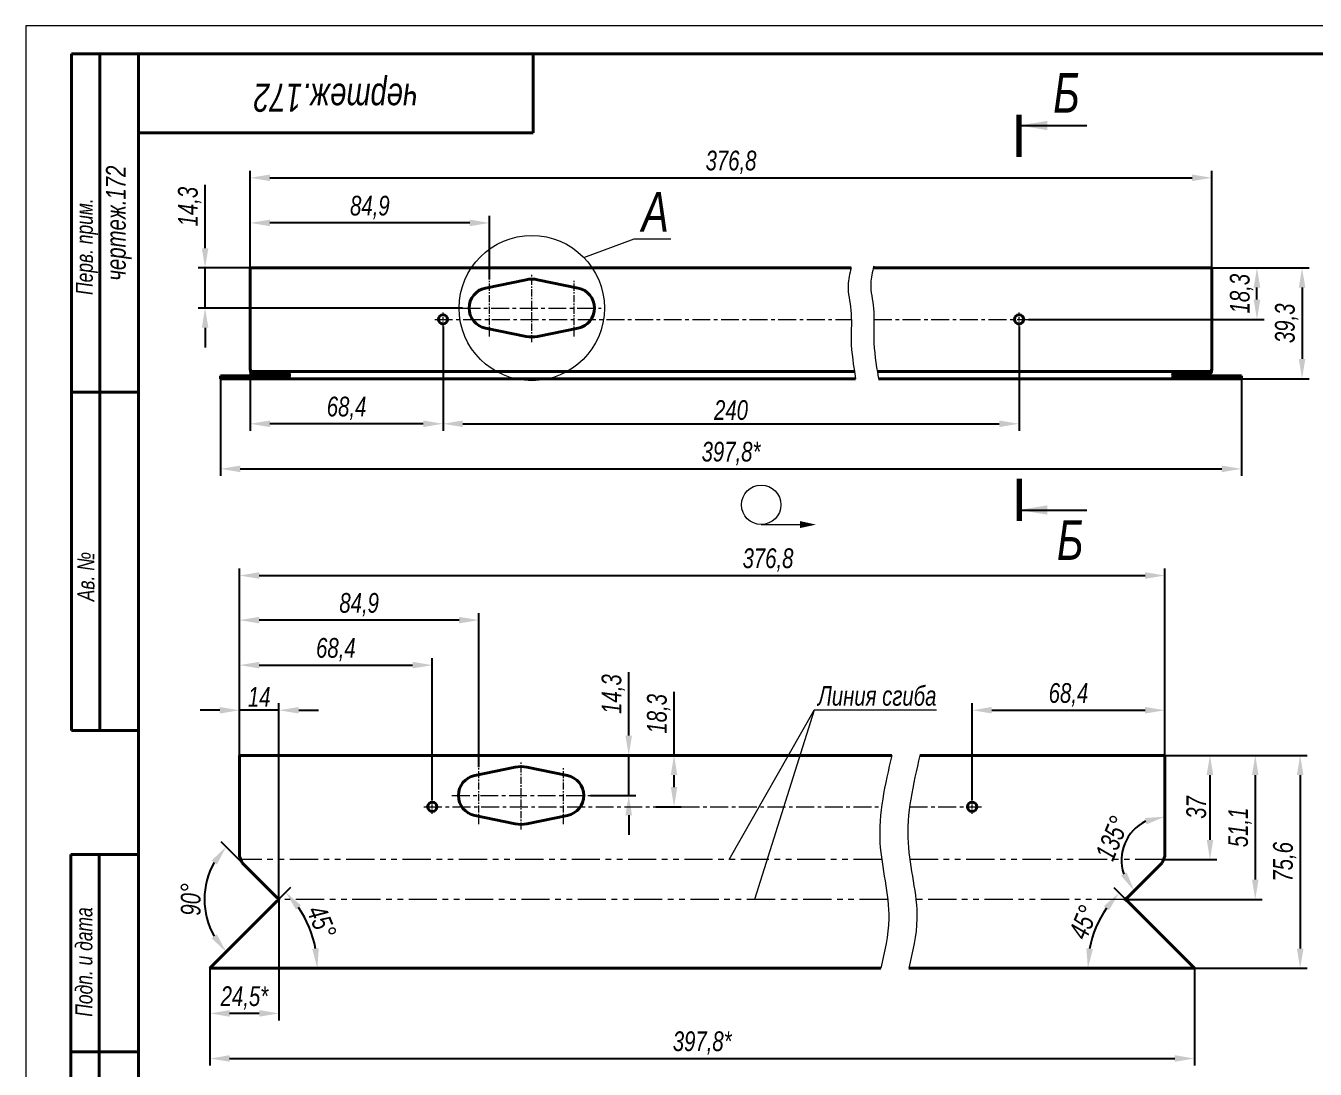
# Model space of a CAD drawing. Header units: millimetres. Extents: x 8428 to 17165, y -24193 to -22478.
# Drawn here: x 8427.6 to 8656.3, y -22663 to -22477.9 of the extents above; entities that cross this region are included whole.
import ezdxf

# ---------------------------------------------------------------- set-up
doc = ezdxf.new("R2010")
doc.units = ezdxf.units.MM
doc.linetypes.add('LT_04', pattern=[20, 10, -2, 2, -2, 2, -2])
doc.linetypes.add('LT_08', pattern=[10.16, 6.35, -1.27, 1.27, -1.27])
for name, color, linetype, lineweight in [('Layer_01', 3, 'Continuous', 13), ('Layer_02', 5, 'LT_04', 13), ('Layer_05', 7, 'Continuous', 40), ('Layer_08', 1, 'Continuous', 15), ('Layer_09', 6, 'Continuous', 15), ('Layer_15', 7, 'Continuous', 40), ('Layer_20', 8, 'Continuous', 20)]:
    doc.layers.add(name, color=color, linetype=linetype, lineweight=lineweight)
doc.styles.add('Style_01', font='ARIALNI.TTF', dxfattribs={"width": 0.9, "height": 3.5})
doc.dimstyles.new('DimStyle_05', dxfattribs={"dimtxt": 3.5, "dimasz": 3.5, "dimexe": 1.25, "dimexo": 0, "dimtad": 1, "dimlfac": 2, "dimtxsty": 'Style_01', "dimcen": 0, "dimazin": 3, "dimtfac": 1, "dimtmove": 0, "dimatfit": 3})

# ---------------------------------------------------------------- blocks, each defined once
blk = doc.blocks.new('Block_146')
at = {"layer": 'Layer_05', "linetype": 'Continuous', "lineweight": 15}
for p, q in [((0, 297.18), (0, 0.18)), ((420, 297.18), (0, 297.18))]:
    blk.add_line(p, q, dxfattribs=at)
at = {"layer": 'Layer_05', "linetype": 'Continuous'}
for p, q in [((415, 292.18), (8.12, 292.18)), ((8.12, 172.18), (8.12, 292.18)), ((13.12, 172.18), (13.12, 292.18)), ((20, 292.18), (20, 5.18)), ((90, 292.18), (90, 278.18)), ((20, 278.18), (90, 278.18)), ((8.12, 232.18), (20, 232.18)), ((8.12, 172.18), (20, 172.18)), ((8, 5.18), (8, 150.18)), ((8, 150.18), (20, 150.18)), ((13, 5.18), (13, 150.18)), ((8, 115.18), (20, 115.18))]:
    blk.add_line(p, q, dxfattribs=at)
at = {"layer": 'Layer_05', "linetype": 'Continuous', "style": 'Style_01', "width": 0.9}
for s, p in [('Перв. прим.', (11.89, 249.43)), ('Ав. №', (12.16, 195.1)), ('Подп. и дата', (11.81, 121.4))]:
    blk.add_text(s, height=3, rotation=90, dxfattribs=at).set_placement(p)
blk = doc.blocks.new('*D1104')
at = {"layer": 'Defpoints', "color": 0, "ltscale": 0.5, "transparency": 16777216}
for p in [(8629.66, -22575.41), (8465.48, -22607.31), (8629.66, -22607.31)]:
    blk.add_point(p, dxfattribs=at)
at = {"layer": 'Layer_08', "color": 0, "lineweight": -2, "ltscale": 0.5, "transparency": 16777216}
for p, q in [((8465.48, -22607.31), (8465.48, -22574.16)), ((8629.66, -22607.31), (8629.66, -22574.16)), ((8468.98, -22575.41), (8626.16, -22575.41))]:
    blk.add_line(p, q, dxfattribs=at)
at = {"layer": 'Layer_08', "color": 0, "ltscale": 0.5, "transparency": 16777216}
for points in [[(8468.98, -22574.82), (8468.98, -22575.99), (8465.48, -22575.41)], [(8626.16, -22574.82), (8626.16, -22575.99), (8629.66, -22575.41)]]:
    blk.add_solid(points, dxfattribs=at)
at = {"layer": 'Layer_08', "color": 0, "ltscale": 0.5, "transparency": 16777216, "insert": (8559.25, -22572.67), "char_height": 3.5, "attachment_point": 5, "style": 'Style_01'}
blk.add_mtext('376,8', dxfattribs=at)
blk = doc.blocks.new('*D1105')
at = {"layer": 'Defpoints', "color": 0, "ltscale": 0.5, "transparency": 16777216}
for p in [(8465.48, -22583.33), (8507.94, -22609.38), (8465.48, -22609.96)]:
    blk.add_point(p, dxfattribs=at)
at = {"layer": 'Layer_08', "color": 0, "lineweight": -2, "ltscale": 0.5, "transparency": 16777216}
for p, q in [((8465.48, -22609.96), (8465.48, -22582.08)), ((8504.44, -22583.33), (8468.98, -22583.33)), ((8507.94, -22609.38), (8507.94, -22582.08))]:
    blk.add_line(p, q, dxfattribs=at)
at = {"layer": 'Layer_08', "color": 0, "ltscale": 0.5, "transparency": 16777216}
for points in [[(8468.98, -22582.74), (8468.98, -22583.91), (8465.48, -22583.33)], [(8504.44, -22582.74), (8504.44, -22583.91), (8507.94, -22583.33)]]:
    blk.add_solid(points, dxfattribs=at)
at = {"layer": 'Layer_08', "color": 0, "ltscale": 0.5, "transparency": 16777216, "insert": (8486.71, -22580.59), "char_height": 3.5, "attachment_point": 5, "style": 'Style_01'}
blk.add_mtext('84,9', dxfattribs=at)
blk = doc.blocks.new('*D1106')
at = {"layer": 'Defpoints', "color": 0, "ltscale": 0.5, "transparency": 16777216}
for p in [(8502.63, -22607.31), (8534.54, -22607.31), (8527.73, -22614.43)]:
    blk.add_point(p, dxfattribs=at)
at = {"layer": 'Layer_08', "color": 0, "lineweight": -2, "ltscale": 0.5, "transparency": 16777216}
for p, q in [((8534.54, -22603.81), (8534.54, -22592.57)), ((8502.63, -22607.31), (8535.79, -22607.31)), ((8534.54, -22614.43), (8534.54, -22607.31)), ((8527.73, -22614.43), (8535.79, -22614.43)), ((8534.54, -22617.93), (8534.54, -22621.43))]:
    blk.add_line(p, q, dxfattribs=at)
at = {"layer": 'Layer_08', "color": 0, "ltscale": 0.5, "transparency": 16777216}
for points in [[(8533.95, -22603.81), (8535.12, -22603.81), (8534.54, -22607.31)], [(8533.95, -22617.93), (8535.12, -22617.93), (8534.54, -22614.43)]]:
    blk.add_solid(points, dxfattribs=at)
at = {"layer": 'Layer_08', "color": 0, "ltscale": 0.5, "transparency": 16777216, "insert": (8531.8, -22596.44), "char_height": 3.5, "attachment_point": 5, "rotation": 90, "style": 'Style_01'}
blk.add_mtext('14,3', dxfattribs=at)
blk = doc.blocks.new('*D1107')
at = {"layer": 'Defpoints', "color": 0, "ltscale": 0.5, "transparency": 16777216}
for p in [(8472.48, -22632.86), (8460.23, -22645.09), (8460.23, -22653.09)]:
    blk.add_point(p, dxfattribs=at)
at = {"layer": 'Layer_08', "color": 0, "lineweight": -2, "ltscale": 0.5, "transparency": 16777216}
for p, q in [((8472.48, -22632.86), (8472.48, -22654.34)), ((8460.23, -22645.09), (8460.23, -22654.34)), ((8468.98, -22653.09), (8463.73, -22653.09))]:
    blk.add_line(p, q, dxfattribs=at)
at = {"layer": 'Layer_08', "color": 0, "ltscale": 0.5, "transparency": 16777216}
for points in [[(8463.73, -22652.5), (8463.73, -22653.67), (8460.23, -22653.09)], [(8468.98, -22652.5), (8468.98, -22653.67), (8472.48, -22653.09)]]:
    blk.add_solid(points, dxfattribs=at)
at = {"layer": 'Layer_08', "color": 0, "ltscale": 0.5, "transparency": 16777216, "insert": (8466.35, -22650.35), "char_height": 3.5, "attachment_point": 5, "style": 'Style_01'}
blk.add_mtext('24,5*', dxfattribs=at)
blk = doc.blocks.new('*D1108')
at = {"layer": 'Defpoints', "color": 0, "ltscale": 0.5, "transparency": 16777216}
for p in [(8460.23, -22645.09), (8634.91, -22645.09), (8634.91, -22661.09)]:
    blk.add_point(p, dxfattribs=at)
at = {"layer": 'Layer_08', "color": 0, "lineweight": -2, "ltscale": 0.5, "transparency": 16777216}
for p, q in [((8460.23, -22645.09), (8460.23, -22662.34)), ((8634.91, -22645.09), (8634.91, -22662.34)), ((8463.73, -22661.09), (8631.41, -22661.09))]:
    blk.add_line(p, q, dxfattribs=at)
at = {"layer": 'Layer_08', "color": 0, "ltscale": 0.5, "transparency": 16777216}
for points in [[(8463.73, -22660.5), (8463.73, -22661.67), (8460.23, -22661.09)], [(8631.41, -22660.5), (8631.41, -22661.67), (8634.91, -22661.09)]]:
    blk.add_solid(points, dxfattribs=at)
at = {"layer": 'Layer_08', "color": 0, "ltscale": 0.5, "transparency": 16777216, "insert": (8547.57, -22658.35), "char_height": 3.5, "attachment_point": 5, "style": 'Style_01'}
blk.add_mtext('397,8*', dxfattribs=at)
blk = doc.blocks.new('*D1109')
at = {"layer": 'Defpoints', "color": 0, "ltscale": 0.5, "transparency": 16777216}
for p in [(8465.98, -22626.39), (8459.71, -22629.45), (8471.88, -22632.29), (8471.88, -22633.44), (8460.23, -22645.09)]:
    blk.add_point(p, dxfattribs=at)
at = {"layer": 'Layer_08', "color": 0, "lineweight": -2, "ltscale": 0.5, "transparency": 16777216}
blk.add_line((8465.98, -22626.39), (8462.24, -22622.65), dxfattribs=at)
blk.add_arc((8472.45, -22632.86), 13.19, 150.2436, 209.7564, dxfattribs=at)
at = {"layer": 'Layer_08', "color": 0, "ltscale": 0.5, "transparency": 16777216}
for points in [[(8460.53, -22625.96), (8461.46, -22626.67), (8463.12, -22623.53)], [(8461.46, -22639.06), (8460.53, -22639.76), (8463.12, -22642.19)]]:
    blk.add_solid(points, dxfattribs=at)
at = {"layer": 'Layer_08', "color": 0, "ltscale": 0.5, "transparency": 16777216, "insert": (8456.84, -22632.86), "char_height": 3.5, "attachment_point": 5, "rotation": 90, "style": 'Style_01'}
blk.add_mtext('90°', dxfattribs=at)
blk = doc.blocks.new('*D1110')
at = {"layer": 'Defpoints', "color": 0, "ltscale": 0.5, "transparency": 16777216}
for p in [(8471.88, -22633.44), (8478.64, -22640.15), (8460.23, -22645.09), (8460.23, -22645.09), (8485.37, -22645.09)]:
    blk.add_point(p, dxfattribs=at)
at = {"layer": 'Layer_08', "color": 0, "lineweight": -2, "ltscale": 0.5, "transparency": 16777216}
blk.add_line((8471.88, -22633.44), (8474.59, -22630.72), dxfattribs=at)
blk.add_arc((8460.23, -22645.09), 19.07, 10.5326, 34.4674, dxfattribs=at)
at = {"layer": 'Layer_08', "color": 0, "ltscale": 0.5, "transparency": 16777216}
for points in [[(8475.5, -22634.67), (8476.39, -22633.92), (8473.71, -22631.61)], [(8479.55, -22641.55), (8478.39, -22641.66), (8479.29, -22645.09)]]:
    blk.add_solid(points, dxfattribs=at)
at = {"layer": 'Layer_08', "color": 0, "ltscale": 0.5, "transparency": 16777216, "insert": (8480.06, -22636.87), "char_height": 3.5, "attachment_point": 5, "rotation": 292.5, "style": 'Style_01'}
blk.add_mtext('45°', dxfattribs=at)
blk = doc.blocks.new('*D1111')
at = {"layer": 'Defpoints', "color": 0, "ltscale": 0.5, "transparency": 16777216}
for p in [(8542.58, -22607.31), (8553.23, -22607.31), (8539.37, -22616.43)]:
    blk.add_point(p, dxfattribs=at)
at = {"layer": 'Layer_08', "color": 0, "lineweight": -2, "ltscale": 0.5, "transparency": 16777216}
for p, q in [((8542.58, -22607.31), (8542.58, -22596.07)), ((8553.23, -22607.31), (8541.33, -22607.31)), ((8542.58, -22612.93), (8542.58, -22610.81)), ((8539.37, -22616.43), (8543.83, -22616.43))]:
    blk.add_line(p, q, dxfattribs=at)
at = {"layer": 'Layer_08', "color": 0, "ltscale": 0.5, "transparency": 16777216}
for points in [[(8542, -22610.81), (8543.16, -22610.81), (8542.58, -22607.31)], [(8542, -22612.93), (8543.16, -22612.93), (8542.58, -22616.43)]]:
    blk.add_solid(points, dxfattribs=at)
at = {"layer": 'Layer_08', "color": 0, "ltscale": 0.5, "transparency": 16777216, "insert": (8539.85, -22599.94), "char_height": 3.5, "attachment_point": 5, "rotation": 90, "style": 'Style_01'}
blk.add_mtext('18,3', dxfattribs=at)
blk = doc.blocks.new('*D1112')
at = {"layer": 'Defpoints', "color": 0, "ltscale": 0.5, "transparency": 16777216}
for p in [(8499.69, -22591.31), (8465.48, -22609.96), (8499.69, -22615.19)]:
    blk.add_point(p, dxfattribs=at)
at = {"layer": 'Layer_08', "color": 0, "lineweight": -2, "ltscale": 0.5, "transparency": 16777216}
for p, q in [((8465.48, -22609.96), (8465.48, -22590.06)), ((8499.69, -22615.19), (8499.69, -22590.06)), ((8468.98, -22591.31), (8496.19, -22591.31))]:
    blk.add_line(p, q, dxfattribs=at)
at = {"layer": 'Layer_08', "color": 0, "ltscale": 0.5, "transparency": 16777216}
for points in [[(8468.98, -22590.72), (8468.98, -22591.89), (8465.48, -22591.31)], [(8496.19, -22590.72), (8496.19, -22591.89), (8499.69, -22591.31)]]:
    blk.add_solid(points, dxfattribs=at)
at = {"layer": 'Layer_08', "color": 0, "ltscale": 0.5, "transparency": 16777216, "insert": (8482.58, -22588.57), "char_height": 3.5, "attachment_point": 5, "style": 'Style_01'}
blk.add_mtext('68,4', dxfattribs=at)
blk = doc.blocks.new('*D1113')
at = {"layer": 'Defpoints', "color": 0, "ltscale": 0.5, "transparency": 16777216}
for p in [(8629.66, -22599.31), (8629.66, -22610.91), (8595.45, -22615.19)]:
    blk.add_point(p, dxfattribs=at)
at = {"layer": 'Layer_08', "color": 0, "lineweight": -2, "ltscale": 0.5, "transparency": 16777216}
for p, q in [((8595.45, -22615.19), (8595.45, -22598.06)), ((8598.95, -22599.31), (8626.16, -22599.31)), ((8629.66, -22610.91), (8629.66, -22598.06))]:
    blk.add_line(p, q, dxfattribs=at)
at = {"layer": 'Layer_08', "color": 0, "ltscale": 0.5, "transparency": 16777216}
for points in [[(8598.95, -22598.73), (8598.95, -22599.89), (8595.45, -22599.31)], [(8626.16, -22598.73), (8626.16, -22599.89), (8629.66, -22599.31)]]:
    blk.add_solid(points, dxfattribs=at)
at = {"layer": 'Layer_08', "color": 0, "ltscale": 0.5, "transparency": 16777216, "insert": (8612.56, -22596.57), "char_height": 3.5, "attachment_point": 5, "style": 'Style_01'}
blk.add_mtext('68,4', dxfattribs=at)
blk = doc.blocks.new('*D1114')
at = {"layer": 'Defpoints', "color": 0, "ltscale": 0.5, "transparency": 16777216}
for p in [(8465.48, -22599.31), (8465.48, -22607.31), (8472.48, -22632.86)]:
    blk.add_point(p, dxfattribs=at)
at = {"layer": 'Layer_08', "color": 0, "lineweight": -2, "ltscale": 0.5, "transparency": 16777216}
for p, q in [((8461.98, -22599.31), (8458.48, -22599.31)), ((8465.48, -22607.31), (8465.48, -22598.06)), ((8472.48, -22599.31), (8465.48, -22599.31)), ((8472.48, -22632.86), (8472.48, -22598.06)), ((8475.98, -22599.31), (8479.48, -22599.31))]:
    blk.add_line(p, q, dxfattribs=at)
at = {"layer": 'Layer_08', "color": 0, "ltscale": 0.5, "transparency": 16777216}
for points in [[(8461.98, -22598.73), (8461.98, -22599.89), (8465.48, -22599.31)], [(8475.98, -22598.73), (8475.98, -22599.89), (8472.48, -22599.31)]]:
    blk.add_solid(points, dxfattribs=at)
at = {"layer": 'Layer_08', "color": 0, "ltscale": 0.5, "transparency": 16777216, "insert": (8468.98, -22596.93), "char_height": 3.5, "attachment_point": 5, "style": 'Style_01'}
blk.add_mtext('14', dxfattribs=at)
blk = doc.blocks.new('*D1115')
at = {"layer": 'Defpoints', "color": 0, "ltscale": 0.5, "transparency": 16777216}
for p in [(8629.66, -22607.31), (8629.21, -22625.8), (8637.66, -22625.8)]:
    blk.add_point(p, dxfattribs=at)
at = {"layer": 'Layer_08', "color": 0, "lineweight": -2, "ltscale": 0.5, "transparency": 16777216}
for p, q in [((8629.66, -22607.31), (8638.91, -22607.31)), ((8637.66, -22610.81), (8637.66, -22622.3)), ((8629.21, -22625.8), (8638.91, -22625.8))]:
    blk.add_line(p, q, dxfattribs=at)
at = {"layer": 'Layer_08', "color": 0, "ltscale": 0.5, "transparency": 16777216}
for points in [[(8637.08, -22610.81), (8638.25, -22610.81), (8637.66, -22607.31)], [(8637.08, -22622.3), (8638.25, -22622.3), (8637.66, -22625.8)]]:
    blk.add_solid(points, dxfattribs=at)
at = {"layer": 'Layer_08', "color": 0, "ltscale": 0.5, "transparency": 16777216, "insert": (8635.25, -22616.55), "char_height": 3.5, "attachment_point": 5, "rotation": 90, "style": 'Style_01'}
blk.add_mtext('37', dxfattribs=at)
blk = doc.blocks.new('*D1116')
at = {"layer": 'Defpoints', "color": 0, "ltscale": 0.5, "transparency": 16777216}
for p in [(8621.2, -22607.31), (8622.41, -22632.86), (8645.7, -22632.86)]:
    blk.add_point(p, dxfattribs=at)
at = {"layer": 'Layer_08', "color": 0, "lineweight": -2, "ltscale": 0.5, "transparency": 16777216}
for p, q in [((8621.2, -22607.31), (8646.95, -22607.31)), ((8645.7, -22610.81), (8645.7, -22629.36)), ((8622.41, -22632.86), (8646.95, -22632.86))]:
    blk.add_line(p, q, dxfattribs=at)
at = {"layer": 'Layer_08', "color": 0, "ltscale": 0.5, "transparency": 16777216}
for points in [[(8645.12, -22610.81), (8646.28, -22610.81), (8645.7, -22607.31)], [(8645.12, -22629.36), (8646.28, -22629.36), (8645.7, -22632.86)]]:
    blk.add_solid(points, dxfattribs=at)
at = {"layer": 'Layer_08', "color": 0, "ltscale": 0.5, "transparency": 16777216, "insert": (8642.97, -22620.09), "char_height": 3.5, "attachment_point": 5, "rotation": 90, "style": 'Style_01'}
blk.add_mtext('51,1', dxfattribs=at)
blk = doc.blocks.new('*D1117')
at = {"layer": 'Defpoints', "color": 0, "ltscale": 0.5, "transparency": 16777216}
for p in [(8621.69, -22607.31), (8623.76, -22645.09), (8653.66, -22645.09)]:
    blk.add_point(p, dxfattribs=at)
at = {"layer": 'Layer_08', "color": 0, "lineweight": -2, "ltscale": 0.5, "transparency": 16777216}
for p, q in [((8621.69, -22607.31), (8654.91, -22607.31)), ((8653.66, -22610.81), (8653.66, -22641.59)), ((8623.76, -22645.09), (8654.91, -22645.09))]:
    blk.add_line(p, q, dxfattribs=at)
at = {"layer": 'Layer_08', "color": 0, "ltscale": 0.5, "transparency": 16777216}
for points in [[(8653.08, -22610.81), (8654.25, -22610.81), (8653.66, -22607.31)], [(8653.08, -22641.59), (8654.25, -22641.59), (8653.66, -22645.09)]]:
    blk.add_solid(points, dxfattribs=at)
at = {"layer": 'Layer_08', "color": 0, "ltscale": 0.5, "transparency": 16777216, "insert": (8650.93, -22626.2), "char_height": 3.5, "attachment_point": 5, "rotation": 90, "style": 'Style_01'}
blk.add_mtext('75,6', dxfattribs=at)
blk = doc.blocks.new('*D1118')
at = {"layer": 'Defpoints', "color": 0, "ltscale": 0.5, "transparency": 16777216}
for p in [(8467.37, -22512.86), (8467.37, -22523.25), (8509.84, -22522.91)]:
    blk.add_point(p, dxfattribs=at)
at = {"layer": 'Layer_08', "color": 0, "lineweight": -2, "ltscale": 0.5, "transparency": 16777216}
for p, q in [((8467.37, -22523.25), (8467.37, -22511.61)), ((8506.34, -22512.86), (8470.87, -22512.86)), ((8509.84, -22522.91), (8509.84, -22511.61))]:
    blk.add_line(p, q, dxfattribs=at)
at = {"layer": 'Layer_08', "color": 0, "ltscale": 0.5, "transparency": 16777216}
for points in [[(8470.87, -22512.28), (8470.87, -22513.44), (8467.37, -22512.86)], [(8506.34, -22512.28), (8506.34, -22513.44), (8509.84, -22512.86)]]:
    blk.add_solid(points, dxfattribs=at)
at = {"layer": 'Layer_08', "color": 0, "ltscale": 0.5, "transparency": 16777216, "insert": (8488.61, -22510.12), "char_height": 3.5, "attachment_point": 5, "style": 'Style_01'}
blk.add_mtext('84,9', dxfattribs=at)
blk = doc.blocks.new('*D1119')
at = {"layer": 'Defpoints', "color": 0, "ltscale": 0.5, "transparency": 16777216}
for p in [(8459.37, -22520.84), (8473, -22520.84), (8505.05, -22527.97)]:
    blk.add_point(p, dxfattribs=at)
at = {"layer": 'Layer_08', "color": 0, "lineweight": -2, "ltscale": 0.5, "transparency": 16777216}
for p, q in [((8459.37, -22517.34), (8459.37, -22506.1)), ((8473, -22520.84), (8458.12, -22520.84)), ((8459.37, -22527.97), (8459.37, -22520.84)), ((8505.05, -22527.97), (8458.12, -22527.97)), ((8459.37, -22531.47), (8459.37, -22534.97))]:
    blk.add_line(p, q, dxfattribs=at)
at = {"layer": 'Layer_08', "color": 0, "ltscale": 0.5, "transparency": 16777216}
for points in [[(8458.79, -22517.34), (8459.96, -22517.34), (8459.37, -22520.84)], [(8458.79, -22531.47), (8459.96, -22531.47), (8459.37, -22527.97)]]:
    blk.add_solid(points, dxfattribs=at)
at = {"layer": 'Layer_08', "color": 0, "ltscale": 0.5, "transparency": 16777216, "insert": (8456.64, -22509.97), "char_height": 3.5, "attachment_point": 5, "rotation": 90, "style": 'Style_01'}
blk.add_mtext('14,3', dxfattribs=at)
blk = doc.blocks.new('*D1120')
at = {"layer": 'Defpoints', "color": 0, "ltscale": 0.5, "transparency": 16777216}
for p in [(8501.59, -22531.21), (8467.37, -22532.37), (8467.37, -22548.49)]:
    blk.add_point(p, dxfattribs=at)
at = {"layer": 'Layer_08', "color": 0, "lineweight": -2, "ltscale": 0.5, "transparency": 16777216}
for p, q in [((8501.59, -22531.21), (8501.59, -22549.74)), ((8467.37, -22532.37), (8467.37, -22549.74)), ((8498.09, -22548.49), (8470.87, -22548.49))]:
    blk.add_line(p, q, dxfattribs=at)
at = {"layer": 'Layer_08', "color": 0, "ltscale": 0.5, "transparency": 16777216}
for points in [[(8470.87, -22547.91), (8470.87, -22549.08), (8467.37, -22548.49)], [(8498.09, -22547.91), (8498.09, -22549.08), (8501.59, -22548.49)]]:
    blk.add_solid(points, dxfattribs=at)
at = {"layer": 'Layer_08', "color": 0, "ltscale": 0.5, "transparency": 16777216, "insert": (8484.48, -22545.76), "char_height": 3.5, "attachment_point": 5, "style": 'Style_01'}
blk.add_mtext('68,4', dxfattribs=at)
blk = doc.blocks.new('*D1121')
at = {"layer": 'Defpoints', "color": 0, "ltscale": 0.5, "transparency": 16777216}
for p in [(8501.59, -22531.21), (8603.79, -22531.21), (8603.79, -22548.49)]:
    blk.add_point(p, dxfattribs=at)
at = {"layer": 'Layer_08', "color": 0, "lineweight": -2, "ltscale": 0.5, "transparency": 16777216}
for p, q in [((8501.59, -22531.21), (8501.59, -22549.74)), ((8603.79, -22531.21), (8603.79, -22549.74)), ((8505.09, -22548.49), (8600.29, -22548.49))]:
    blk.add_line(p, q, dxfattribs=at)
at = {"layer": 'Layer_08', "color": 0, "ltscale": 0.5, "transparency": 16777216}
for points in [[(8505.09, -22547.91), (8505.09, -22549.08), (8501.59, -22548.49)], [(8600.29, -22547.91), (8600.29, -22549.08), (8603.79, -22548.49)]]:
    blk.add_solid(points, dxfattribs=at)
at = {"layer": 'Layer_08', "color": 0, "ltscale": 0.5, "transparency": 16777216, "insert": (8552.69, -22546.08), "char_height": 3.5, "attachment_point": 5, "style": 'Style_01'}
blk.add_mtext('240', dxfattribs=at)
blk = doc.blocks.new('*D1122')
at = {"layer": 'Defpoints', "color": 0, "ltscale": 0.5, "transparency": 16777216}
for p in [(8462.12, -22540.49), (8643.25, -22540.49), (8643.25, -22556.49)]:
    blk.add_point(p, dxfattribs=at)
at = {"layer": 'Layer_08', "color": 0, "lineweight": -2, "ltscale": 0.5, "transparency": 16777216}
for p, q in [((8462.12, -22540.49), (8462.12, -22557.74)), ((8643.25, -22540.49), (8643.25, -22557.74)), ((8465.62, -22556.49), (8639.75, -22556.49))]:
    blk.add_line(p, q, dxfattribs=at)
at = {"layer": 'Layer_08', "color": 0, "ltscale": 0.5, "transparency": 16777216}
for points in [[(8465.62, -22555.91), (8465.62, -22557.08), (8462.12, -22556.49)], [(8639.75, -22555.91), (8639.75, -22557.08), (8643.25, -22556.49)]]:
    blk.add_solid(points, dxfattribs=at)
at = {"layer": 'Layer_08', "color": 0, "ltscale": 0.5, "transparency": 16777216, "insert": (8552.69, -22553.76), "char_height": 3.5, "attachment_point": 5, "style": 'Style_01'}
blk.add_mtext('397,8*', dxfattribs=at)
blk = doc.blocks.new('*D1123')
at = {"layer": 'Defpoints', "color": 0, "ltscale": 0.5, "transparency": 16777216}
for p in [(8638, -22504.86), (8467.37, -22520.84), (8638, -22520.84)]:
    blk.add_point(p, dxfattribs=at)
at = {"layer": 'Layer_08', "color": 0, "lineweight": -2, "ltscale": 0.5, "transparency": 16777216}
for p, q in [((8467.37, -22520.84), (8467.37, -22503.61)), ((8638, -22520.84), (8638, -22503.61)), ((8470.87, -22504.86), (8634.5, -22504.86))]:
    blk.add_line(p, q, dxfattribs=at)
at = {"layer": 'Layer_08', "color": 0, "ltscale": 0.5, "transparency": 16777216}
for points in [[(8470.87, -22504.28), (8470.87, -22505.44), (8467.37, -22504.86)], [(8634.5, -22504.28), (8634.5, -22505.44), (8638, -22504.86)]]:
    blk.add_solid(points, dxfattribs=at)
at = {"layer": 'Layer_08', "color": 0, "ltscale": 0.5, "transparency": 16777216, "insert": (8552.69, -22502.12), "char_height": 3.5, "attachment_point": 5, "style": 'Style_01'}
blk.add_mtext('376,8', dxfattribs=at)
blk = doc.blocks.new('*D1124')
at = {"layer": 'Defpoints', "color": 0, "ltscale": 0.5, "transparency": 16777216}
for p in [(8638, -22520.84), (8646, -22520.84), (8605.44, -22529.97)]:
    blk.add_point(p, dxfattribs=at)
at = {"layer": 'Layer_08', "color": 0, "lineweight": -2, "ltscale": 0.5, "transparency": 16777216}
for p, q in [((8638, -22520.84), (8647.25, -22520.84)), ((8646, -22526.47), (8646, -22524.34)), ((8605.44, -22529.97), (8647.25, -22529.97))]:
    blk.add_line(p, q, dxfattribs=at)
at = {"layer": 'Layer_08', "color": 0, "ltscale": 0.5, "transparency": 16777216}
for points in [[(8645.42, -22524.34), (8646.59, -22524.34), (8646, -22520.84)], [(8645.42, -22526.47), (8646.59, -22526.47), (8646, -22529.97)]]:
    blk.add_solid(points, dxfattribs=at)
at = {"layer": 'Layer_08', "color": 0, "ltscale": 0.5, "transparency": 16777216, "insert": (8643.27, -22525.41), "char_height": 3.5, "attachment_point": 5, "rotation": 90, "style": 'Style_01'}
blk.add_mtext('18,3', dxfattribs=at)
blk = doc.blocks.new('*D1125')
at = {"layer": 'Defpoints', "color": 0, "ltscale": 0.5, "transparency": 16777216}
for p in [(8638, -22520.84), (8643.25, -22540.49), (8654, -22540.49)]:
    blk.add_point(p, dxfattribs=at)
at = {"layer": 'Layer_08', "color": 0, "lineweight": -2, "ltscale": 0.5, "transparency": 16777216}
for p, q in [((8638, -22520.84), (8655.25, -22520.84)), ((8654, -22524.34), (8654, -22536.99)), ((8643.25, -22540.49), (8655.25, -22540.49))]:
    blk.add_line(p, q, dxfattribs=at)
at = {"layer": 'Layer_08', "color": 0, "ltscale": 0.5, "transparency": 16777216}
for points in [[(8653.42, -22524.34), (8654.59, -22524.34), (8654, -22520.84)], [(8653.42, -22536.99), (8654.59, -22536.99), (8654, -22540.49)]]:
    blk.add_solid(points, dxfattribs=at)
at = {"layer": 'Layer_08', "color": 0, "ltscale": 0.5, "transparency": 16777216, "insert": (8651.27, -22530.67), "char_height": 3.5, "attachment_point": 5, "rotation": 90, "style": 'Style_01'}
blk.add_mtext('39,3', dxfattribs=at)
blk = doc.blocks.new('*D1126')
at = {"layer": 'Defpoints', "color": 0, "ltscale": 0.5, "transparency": 16777216}
for p in [(8629.66, -22607.31), (8624.22, -22620.45), (8629.66, -22625.21), (8629.16, -22626.39), (8623.26, -22632.29)]:
    blk.add_point(p, dxfattribs=at)
at = {"layer": 'Layer_08', "color": 0, "lineweight": -2, "ltscale": 0.5, "transparency": 16777216}
blk.add_arc((8629.66, -22625.89), 7.7, 116.2871, 198.7129, dxfattribs=at)
at = {"layer": 'Layer_08', "color": 0, "ltscale": 0.5, "transparency": 16777216}
for points in [[(8626.12, -22618.42), (8626.39, -22619.56), (8629.66, -22618.19)], [(8622.87, -22628.05), (8621.88, -22628.66), (8624.22, -22631.33)]]:
    blk.add_solid(points, dxfattribs=at)
at = {"layer": 'Layer_08', "color": 0, "ltscale": 0.5, "transparency": 16777216, "insert": (8620.33, -22622.02), "char_height": 3.5, "attachment_point": 5, "rotation": 67.5, "style": 'Style_01'}
blk.add_mtext('135°', dxfattribs=at)
blk = doc.blocks.new('*D1127')
at = {"layer": 'Defpoints', "color": 0, "ltscale": 0.5, "transparency": 16777216}
for p in [(8623.26, -22633.44), (8618.53, -22635.63), (8584.23, -22645.09), (8634.91, -22645.09), (8634.91, -22645.09)]:
    blk.add_point(p, dxfattribs=at)
at = {"layer": 'Layer_08', "color": 0, "lineweight": -2, "ltscale": 0.5, "transparency": 16777216}
blk.add_line((8623.26, -22633.44), (8620.65, -22630.83), dxfattribs=at)
blk.add_arc((8634.91, -22645.09), 18.92, 145.6157, 169.3843, dxfattribs=at)
at = {"layer": 'Layer_08', "color": 0, "ltscale": 0.5, "transparency": 16777216}
for points in [[(8618.85, -22634.03), (8619.75, -22634.78), (8621.54, -22631.71)], [(8616.9, -22641.66), (8615.74, -22641.55), (8616, -22645.09)]]:
    blk.add_solid(points, dxfattribs=at)
at = {"layer": 'Layer_08', "color": 0, "ltscale": 0.5, "transparency": 16777216, "insert": (8615.22, -22636.93), "char_height": 3.5, "attachment_point": 5, "rotation": 67.5, "style": 'Style_01'}
blk.add_mtext('45°', dxfattribs=at)

msp = doc.modelspace()

# ---------------------------------------------------------------- linework, layer by layer
at = {"layer": 'Layer_01'}
msp.add_line((8558.043, -22566.3664), (8564.9467, -22566.374), dxfattribs=at)
msp.add_circle((8558.043, -22562.8613), 3.5051, dxfattribs=at)
msp.add_solid([(8564.9469, -22566.9894), (8567.7679, -22566.3779), (8564.9464, -22565.7586)], dxfattribs=at)
at = {"layer": 'Layer_02', "ltscale": 0.5}
for p, q in [((8579.419, -22625.7985), (8465.7253, -22625.7985)), ((8629.4148, -22625.7985), (8584.4065, -22625.7985)), ((8580.4998, -22632.8623), (8472.4753, -22632.8623)), ((8622.6648, -22632.8623), (8585.4873, -22632.8623))]:
    msp.add_line(p, q, dxfattribs=at)
at = {"layer": 'Layer_09', "linetype": 'LT_08', "ltscale": 0.2}
for p, q in [((8517.3369, -22534.0245), (8517.3369, -22521.9099)), ((8509.8375, -22533.0238), (8509.8375, -22522.9105)), ((8524.8375, -22533.0238), (8524.8375, -22522.9105)), ((8507.9378, -22619.4911), (8507.9378, -22609.3778)), ((8515.4372, -22620.4917), (8515.4372, -22608.3771)), ((8522.9378, -22619.4911), (8522.9378, -22609.3778))]:
    msp.add_line(p, q, dxfattribs=at)
at = {"layer": 'Layer_09', "linetype": 'LT_08', "ltscale": 0.1}
for p, q in [((8501.5875, -22531.2088), (8501.5875, -22528.7255)), ((8603.7894, -22531.2088), (8603.7894, -22528.7255)), ((8499.6878, -22617.6701), (8499.6878, -22615.1868)), ((8595.4523, -22617.6761), (8595.4523, -22615.1928))]:
    msp.add_line(p, q, dxfattribs=at)
at = {"layer": 'Layer_09', "linetype": 'LT_08', "ltscale": 0.5}
for p, q in [((8505.0474, -22527.9672), (8529.6264, -22527.9672)), ((8500.1105, -22529.9732), (8574.0386, -22529.9732)), ((8578.0549, -22529.9732), (8605.4434, -22529.9732)), ((8503.1477, -22614.4344), (8527.7268, -22614.4344)), ((8498.2108, -22616.4344), (8579.3927, -22616.4344)), ((8584.3802, -22616.4344), (8597.1064, -22616.4344))]:
    msp.add_line(p, q, dxfattribs=at)
at = {"layer": 'Layer_09'}
msp.add_line((8552.3669, -22625.7985), (8567.4259, -22599.3094), dxfattribs=at)
for points in [[(8526.5677, -22518.9799), (8535.5015, -22515.6623)], [(8535.5015, -22515.6623), (8542.0281, -22515.6623)], [(8567.4259, -22599.3094), (8556.8423, -22632.8623)], [(8589.1297, -22599.3094), (8567.4259, -22599.3094)]]:
    msp.add_lwpolyline(points, dxfattribs=at)
msp.add_circle((8517.3375, -22527.9672), 12.8828, dxfattribs=at)
at = {"layer": 'Layer_09', "ltscale": 0.5}
for points, knots in [([(8574.0024, -22520.8422), (8573.7506, -22521.8607), (8573.1393, -22524.333), (8574.2722, -22528.6054), (8573.7567, -22534.1772), (8574.4155, -22538.2168), (8574.7866, -22540.4922)], [0, 0, 0, 0, 3.10755221, 7.54339189, 12.88292418, 19.76931761, 19.76931761, 19.76931761, 19.76931761]), ([(8578.0171, -22520.5462), (8577.7653, -22521.5647), (8577.1541, -22524.037), (8578.287, -22528.3094), (8577.7715, -22533.8812), (8578.4303, -22537.9208), (8578.8014, -22540.1962), (8578.8175, -22540.2949), (8578.8335, -22540.3935), (8578.8496, -22540.4922)], [0, 0, 0, 0, 3.10755221, 7.54339189, 12.88292418, 19.76931761, 19.76931761, 19.76931761, 20.06788602, 20.06788602, 20.06788602, 20.06788602]), ([(8581.2067, -22607.3094), (8580.0053, -22612.4764), (8577.7611, -22622.1277), (8581.6841, -22634.7947), (8579.9317, -22642.1727), (8579.2394, -22645.0871)], [0, 0, 0, 0, 15.66145022, 29.25374678, 38.1283159, 38.1283159, 38.1283159, 38.1283159]), ([(8586.1942, -22607.3094), (8584.9928, -22612.4764), (8582.7487, -22622.1277), (8586.6717, -22634.7947), (8584.9192, -22642.1727), (8584.2269, -22645.0871)], [0, 0, 0, 0, 15.66145022, 29.25374678, 38.1283159, 38.1283159, 38.1283159, 38.1283159])]:
    msp.add_open_spline(points, degree=3, knots=knots, dxfattribs=at)
at = {"layer": 'Layer_15', "linetype": 'Continuous'}
for p, q in [((8467.375, -22520.8422), (8574.0024, -22520.8422)), ((8467.375, -22520.8422), (8467.375, -22538.7422)), ((8577.9442, -22520.8422), (8638.0019, -22520.8422)), ((8638.0019, -22538.7422), (8638.0019, -22520.8422)), ((8516.3125, -22522.9457), (8509.1125, -22524.4154)), ((8525.5625, -22524.4154), (8518.3625, -22522.9457)), ((8509.1125, -22531.5189), (8516.3125, -22532.9886)), ((8518.3625, -22532.9886), (8525.5625, -22531.5189)), ((8462.125, -22539.9922), (8473.775, -22539.9922)), ((8462.125, -22540.4922), (8462.125, -22539.9922)), ((8462.125, -22540.4922), (8473.775, -22540.4922)), ((8467.875, -22539.2422), (8473.775, -22539.2422)), ((8467.875, -22539.7422), (8473.775, -22539.7422)), ((8473.775, -22539.2422), (8574.5848, -22539.2422)), ((8473.775, -22540.4922), (8574.7866, -22540.4922)), ((8474.375, -22539.8422), (8474.375, -22539.8922)), ((8578.6467, -22539.2422), (8631.6019, -22539.2422)), ((8578.8496, -22540.4922), (8631.6019, -22540.4922)), ((8631.0019, -22539.8922), (8631.0019, -22539.8422)), ((8631.6019, -22539.2422), (8637.5019, -22539.2422)), ((8631.6019, -22539.7422), (8637.5019, -22539.7422)), ((8643.2519, -22539.9922), (8631.6019, -22539.9922)), ((8643.2519, -22540.4922), (8631.6019, -22540.4922)), ((8643.2519, -22540.4922), (8643.2519, -22539.9922)), ((8465.4753, -22607.3094), (8465.4753, -22625.2094)), ((8465.4753, -22607.3094), (8581.2067, -22607.3094)), ((8514.4128, -22609.413), (8507.2128, -22610.8827)), ((8523.6628, -22610.8827), (8516.4628, -22609.413)), ((8586.1942, -22607.3094), (8629.6648, -22607.3094)), ((8629.6648, -22625.2094), (8629.6648, -22607.3094)), ((8507.2128, -22617.9862), (8514.4128, -22619.4559)), ((8516.4628, -22619.4559), (8523.6628, -22617.9862)), ((8465.4753, -22625.2094), (8465.9753, -22626.3875)), ((8629.1648, -22626.3875), (8629.6648, -22625.2094)), ((8465.9753, -22626.3875), (8471.8753, -22632.2875)), ((8623.2648, -22632.2875), (8629.1648, -22626.3875)), ((8471.8753, -22632.2875), (8472.4753, -22632.8373)), ((8622.6648, -22632.8373), (8623.2648, -22632.2875)), ((8460.2253, -22645.0871), (8471.8753, -22633.4371)), ((8472.4753, -22632.8873), (8471.8753, -22633.4371)), ((8472.4753, -22632.8373), (8472.4753, -22632.8873)), ((8622.6648, -22632.8873), (8622.6648, -22632.8373)), ((8623.2648, -22633.4371), (8622.6648, -22632.8873)), ((8634.9148, -22645.0871), (8623.2648, -22633.4371)), ((8460.2253, -22645.0871), (8579.2394, -22645.0871)), ((8584.2269, -22645.0871), (8634.9148, -22645.0871))]:
    msp.add_line(p, q, dxfattribs=at)
for centre in [(8501.5875, -22529.9672), (8603.7894, -22529.9672), (8499.6878, -22616.4344), (8595.4523, -22616.4344)]:
    msp.add_circle(centre, 0.825, dxfattribs=at)
for centre, radius, start, end in [((8509.8375, -22527.9672), 3.625, 101.536959, 258.463041), ((8517.3375, -22527.9672), 5.125, 78.463041, 101.536959), ((8524.8375, -22527.9672), 3.625, 281.536959, 78.463041), ((8517.3375, -22527.9672), 5.125, 258.463041, 281.536959), ((8467.875, -22538.7422), 0.5, 180, 270), ((8473.775, -22539.8422), 0.6, 0, 90), ((8473.775, -22539.8922), 0.6, 270, 0), ((8631.6019, -22539.8422), 0.6, 90, 180), ((8631.6019, -22539.8922), 0.6, 180, 270), ((8637.5019, -22538.7422), 0.5, 270, 0), ((8515.4378, -22614.4344), 5.125, 78.463041, 101.536959), ((8507.9378, -22614.4344), 3.625, 101.536959, 258.463041), ((8522.9378, -22614.4344), 3.625, 281.536959, 78.463041), ((8515.4378, -22614.4344), 5.125, 258.463041, 281.536959)]:
    msp.add_arc(centre, radius, start, end, dxfattribs=at)
for centre, major_axis, ratio, start_param, end_param in [((8467.875, -22538.7422), (0, 1), 0.5, 1.57079633, 3.14159265), ((8473.775, -22539.8422), (0.6, 0), 0.16666667, 0, 1.57079633), ((8473.775, -22539.8922), (0.6, 0), 0.16666667, 4.71238898, 6.28318531), ((8631.6019, -22539.8422), (0.6, 0), 0.16666667, 1.57079633, 3.14159265), ((8631.6019, -22539.8922), (0.6, 0), 0.16666667, 3.14159265, 4.71238898), ((8637.5019, -22538.7422), (0, 1), 0.5, 3.14159265, 4.71238898)]:
    msp.add_ellipse(centre, major_axis=major_axis, ratio=ratio, start_param=start_param, end_param=end_param, dxfattribs=at)
at = {"layer": 'Layer_20', "lineweight": 70}
for p, q in [((8603.7894, -22501.1161), (8603.7894, -22493.6767)), ((8603.7894, -22558.2486), (8603.7894, -22565.688))]:
    msp.add_line(p, q, dxfattribs=at)

# ---------------------------------------------------------------- block references
at = {"layer": 'Layer_05'}
msp.add_blockref('Block_146', (8427.5641, -22775.0743), dxfattribs=at)

# ---------------------------------------------------------------- texts
at = {"layer": 'Layer_01', "style": 'Style_01', "width": 0.9}
for p in [(8609.8499, -22493.2944), (8610.5113, -22572.6344)]:
    msp.add_text('Б', height=7, dxfattribs=at).set_placement(p)
at = {"layer": 'Layer_01', "attachment_point": 5, "style": 'Style_01'}
for insert, char_height, width, rotation in [((8482.5641, -22489.8924), 5, 70, 180), ((8444.0641, -22512.8924), 3.5, 60, 90)]:
    msp.add_mtext('чертеж.172', dxfattribs=dict(at, insert=insert, char_height=char_height, width=width, rotation=rotation))
at = {"layer": 'Layer_01', "style": 'Style_01'}
for s, insert, char_height, width, attachment_point in [('А', (8536.8364, -22507.3977), 7, 4.434925, 1), ('Линия сгиба', (8589.1333, -22598.5445), 3.5, 97.569112, 9)]:
    msp.add_mtext(s, dxfattribs=dict(at, insert=insert, char_height=char_height, width=width, attachment_point=attachment_point))

# ---------------------------------------------------------------- dimensions: what is measured, and where the dimension line sits
at = {"layer": 'Layer_08', "ltscale": 0.5}
for base, p1, p2, text, picture, middle in [((8638.0019, -22504.8604), (8467.375, -22520.8422), (8638.0019, -22520.8422), '376,8', '*D1123', (8552.6884, -22502.1249)), ((8467.375, -22548.4922), (8501.5875, -22531.2088), (8467.375, -22532.3712), '68,4', '*D1120', (8484.4812, -22545.7567)), ((8603.7894, -22548.4922), (8501.5875, -22531.2088), (8603.7894, -22531.2088), '240', '*D1121', (8552.6884, -22546.0802)), ((8643.2519, -22556.4922), (8462.125, -22540.4922), (8643.2519, -22540.4922), '397,8*', '*D1122', (8552.6884, -22553.7567)), ((8629.6648, -22599.3094), (8595.4523, -22615.1928), (8629.6648, -22610.9098), '68,4', '*D1113', (8612.5585, -22596.5739)), ((8460.2253, -22653.0871), (8472.4753, -22632.8623), (8460.2253, -22645.0871), '<>*', '*D1107', (8466.3503, -22650.3516)), ((8634.9148, -22661.0871), (8460.2253, -22645.0871), (8634.9148, -22645.0871), '397,8*', '*D1108', (8547.57, -22658.3516))]:
    dim = msp.add_linear_dim(base=base, p1=p1, p2=p2, text=text, dimstyle='DimStyle_05', dxfattribs=at)
    dim.commit()
    dim.dimension.update_dxf_attribs({"geometry": picture, "text_midpoint": middle})
for base, p1, p2, text, picture, middle in [((8459.375, -22520.8422), (8505.0474, -22527.9672), (8473.002, -22520.8422), '14,3', '*D1119', (8459.375, -22509.9705)), ((8646.0019, -22520.8422), (8605.4434, -22529.9732), (8638.0019, -22520.8422), '18,3', '*D1124', (8646.0019, -22525.4077)), ((8542.5809, -22607.3094), (8539.3704, -22616.4344), (8553.2291, -22607.3094), '18,3', '*D1111', (8542.5809, -22599.9377)), ((8645.7006, -22632.8623), (8621.2037, -22607.3094), (8622.4139, -22632.8623), '51,1', '*D1116', (8645.7006, -22620.0859))]:
    dim = msp.add_linear_dim(base=base, p1=p1, p2=p2, angle=90, text=text, dimstyle='DimStyle_05', dxfattribs=at)
    dim.commit()
    dim.dimension.update_dxf_attribs({"geometry": picture, "text_midpoint": middle, "dimtype": 160})
for base, p1, p2, text, picture, middle in [((8467.375, -22512.8604), (8509.8375, -22522.9105), (8467.375, -22523.2547), '84,9', '*D1118', (8488.6062, -22512.8604)), ((8629.6648, -22575.4077), (8465.4753, -22607.3094), (8629.6648, -22607.3094), '376,8', '*D1104', (8559.2498, -22575.4077)), ((8465.4753, -22583.3279), (8507.9378, -22609.3778), (8465.4753, -22609.9592), '84,9', '*D1105', (8486.7066, -22583.3279)), ((8499.6878, -22591.3061), (8465.4753, -22609.9592), (8499.6878, -22615.1868), '68,4', '*D1112', (8482.5816, -22591.3061))]:
    dim = msp.add_linear_dim(base=base, p1=p1, p2=p2, text=text, dimstyle='DimStyle_05', dxfattribs=at)
    dim.commit()
    dim.dimension.update_dxf_attribs({"geometry": picture, "text_midpoint": middle, "dimtype": 160})
dim = msp.add_linear_dim(base=(8654.0019, -22540.4922), p1=(8638.0019, -22520.8422), p2=(8643.2519, -22540.4922), angle=90, dimstyle='DimStyle_05', dxfattribs=at)
dim.commit()
dim.dimension.update_dxf_attribs({"geometry": '*D1125', "text_midpoint": (8651.2664, -22530.6672)})
for base, p1, p2, text, picture, middle in [((8534.5382, -22607.3094), (8527.7268, -22614.4344), (8502.628, -22607.3094), '14,3', '*D1106', (8531.8027, -22596.4377)), ((8653.6648, -22645.0871), (8621.6917, -22607.3094), (8623.7606, -22645.0871), '75,6', '*D1117', (8650.9293, -22626.1983)), ((8637.6648, -22625.7985), (8629.6648, -22607.3094), (8629.2068, -22625.7985), '37', '*D1115', (8635.2528, -22616.5539))]:
    dim = msp.add_linear_dim(base=base, p1=p1, p2=p2, angle=90, text=text, dimstyle='DimStyle_05', dxfattribs=at)
    dim.commit()
    dim.dimension.update_dxf_attribs({"geometry": picture, "text_midpoint": middle})
dim = msp.add_linear_dim(base=(8465.4753, -22599.3094), p1=(8472.4753, -22632.8623), p2=(8465.4753, -22607.3094), dimstyle='DimStyle_05', dxfattribs=at)
dim.commit()
dim.dimension.update_dxf_attribs({"geometry": '*D1114', "text_midpoint": (8468.9753, -22596.9273)})
for base, line1, line2, picture, middle in [((8624.2229, -22620.4457), ((8629.6648, -22625.2094), (8629.6648, -22607.3094)), ((8623.2648, -22632.2875), (8629.1648, -22626.3875)), '*D1126', (8620.3262, -22622.0194)), ((8459.7054, -22629.4474), ((8465.9753, -22626.3875), (8471.8753, -22632.2875)), ((8460.2253, -22645.0871), (8471.8753, -22633.4371)), '*D1109', (8456.8438, -22632.8623)), ((8478.6419, -22640.1524), ((8460.2253, -22645.0871), (8485.3736, -22645.0871)), ((8460.2253, -22645.0871), (8471.8753, -22633.4371)), '*D1110', (8480.062, -22636.8705)), ((8618.5318, -22635.6283), ((8584.2269, -22645.0871), (8634.9148, -22645.0871)), ((8634.9148, -22645.0871), (8623.2648, -22633.4371)), '*D1127', (8615.2155, -22636.9274))]:
    dim = msp.add_angular_dim_2l(base=base, line1=line1, line2=line2, dimstyle='DimStyle_05', dxfattribs=at)
    dim.commit()
    dim.dimension.update_dxf_attribs({"geometry": picture, "text_midpoint": middle})

# ---------------------------------------------------------------- leaders
at = {"layer": 'Layer_20'}
for points in [[(8603.7894, -22495.577), (8615.7893, -22495.577)], [(8603.7894, -22563.7878), (8615.7893, -22563.7878)]]:
    msp.add_leader(points, dimstyle='DimStyle_05', override={"dimasz": 5, "dimclrd": 6}, dxfattribs=at)

doc.saveas('drawing.dxf')
